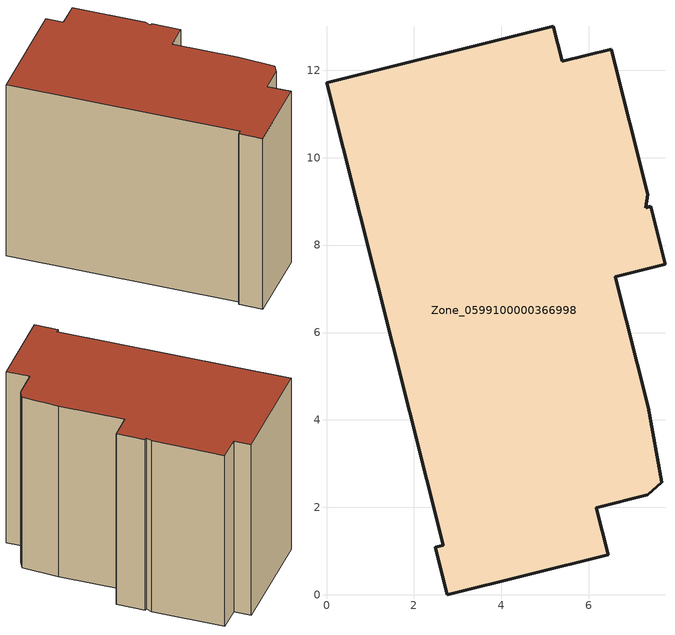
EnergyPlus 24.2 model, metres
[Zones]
Zone_0599100000366998
 floor ground (C_G): 5.19,13.01 5.39,12.2 6.52,12.48 7.34,9.16 7.31,8.86 7.41,8.88 7.74,7.56 6.61,7.28 7.36,4.29 7.67,2.58 7.35,2.29 6.17,1.99 6.45,0.92 2.76,0 2.49,1.09 2.67,1.13 0,11.71 z0
 wall outside (C_F): 2.67,1.13 2.49,1.09 2.76,0 6.45,0.92 6.17,1.99 7.35,2.29 7.67,2.58 7.36,4.29 6.61,7.28 7.74,7.56 7.41,8.88 7.31,8.86 7.34,9.16 6.52,12.48 5.39,12.2 5.19,13.01 0,11.71 2.67,1.13 z0:9.23
 roof outside (C_R): 0,11.71 2.67,1.13 2.49,1.09 2.76,0 6.45,0.92 6.17,1.99 7.35,2.29 7.67,2.58 7.36,4.29 6.61,7.28 7.74,7.56 7.41,8.88 7.31,8.86 7.34,9.16 6.52,12.48 5.39,12.2 5.19,13.01 z9.23
[BUILDING]
Pand.0599100000366998: North Axis=0; Terrain=City; Loads Convergence Tolerance Value=0.04; Temperature Convergence Tolerance Value=0.4; Solar Distribution=FullExterior; Maximum Number of Warmup Days=25; Minimum Number of Warmup Days=1
[Site:Location]
Rotterdam.The.Hague.AP_ZH_NLD Design_Conditions: Latitude=51.96; Longitude=4.45; Time Zone=1; Elevation=-4.5
[SITE:GROUNDTEMPERATURE:BUILDINGSURFACE]
18, 18, 18, 18, 18, 18, 18, 18, 18, 18, 18, 18
[MATERIAL] Thermal Absorptance=0.9; Solar Absorptance=0.7; Visible Absorptance=0.7
Name | Roughness | Thickness | Conductivity | Density | Specific Heat
G.TC.1992-2005 | MediumSmooth | 0.15 | 0.06 | 540 | 1210
F.TC.1992-2005 | Rough | 0.3 | 0.12 | 1920 | 840
R.TC.1992-2005 | MediumRough | 0.2 | 0.08 | 1500 | 1000
[CONSTRUCTION]
C_G: G.TC.1992-2005
C_F: F.TC.1992-2005
C_R: R.TC.1992-2005
[ZONE]
Zone_0599100000366998: Type=1; Multiplier=1; Ceiling Height=Autocalculate; Volume=Autocalculate; Floor Area=autocalculate; Part of Total Floor Area=Yes
[ZONEINFILTRATION:DESIGNFLOWRATE]
Infil_Zone_0599100000366998: Zone or ZoneList or Space or SpaceList=Zone_0599100000366998; Schedule=AlwaysOn; Design Flow Rate Calculation Method=Flow/Area; Flow Rate per Floor Area=0.0015; Constant Term Coefficient=1; Temperature Term Coefficient=0; Velocity Term Coefficient=0; Velocity Squared Term Coefficient=0
[HVACTEMPLATE:ZONE:IDEALLOADSAIRSYSTEM]
Zone_0599100000366998: Maximum Heating Supply Air Temperature=50; Minimum Cooling Supply Air Temperature=13; Maximum Heating Supply Air Humidity Ratio=0.0156; Minimum Cooling Supply Air Humidity Ratio=0.0077; Heating Limit=NoLimit; Cooling Limit=NoLimit; Dehumidification Control Type=ConstantSensibleHeatRatio; Cooling Sensible Heat Ratio=0.7; Dehumidification Setpoint=60; Humidification Control Type=None; Humidification Setpoint=30; Outdoor Air Method=None; Outdoor Air Flow Rate per Person=0.00944; Outdoor Air Flow Rate per Zone Floor Area=0; Outdoor Air Flow Rate per Zone=0; Demand Controlled Ventilation Type=None; Outdoor Air Economizer Type=NoEconomizer; Heat Recovery Type=None; Sensible Heat Recovery Effectiveness=0.7; Latent Heat Recovery Effectiveness=0.65
[ZONECONTROL:THERMOSTAT]
ThermostatControl_Zone_0599100000366998: Zone or ZoneList=Zone_0599100000366998; Control Type Schedule=DualSetpointControlType; Control 1=Thermostat_Zone_0599100000366998; Temperature Difference Between Cutout And Setpoint=0
[THERMOSTATSETPOINT:DUALSETPOINT]
Thermostat_Zone_0599100000366998: Heating Setpoint Temperature Schedule=HeatingSetpoint_Zone_0599100000366998; Cooling Setpoint Temperature Schedule=CoolingSetpoint_Zone_0599100000366998
[SCHEDULE:COMPACT]
HeatingSetpoint_Zone_0599100000366998: Through: 12/31, For: AllDays, Until: 24:00, 21
CoolingSetpoint_Zone_0599100000366998: Through: 12/31, For: AllDays, Until: 24:00, 24
DualSetpointControlType: Through: 12/31, For: AllDays, Until: 24:00, 4
AlwaysOn: Through: 12/31, For: AllDays, Until: 24:00, 1
